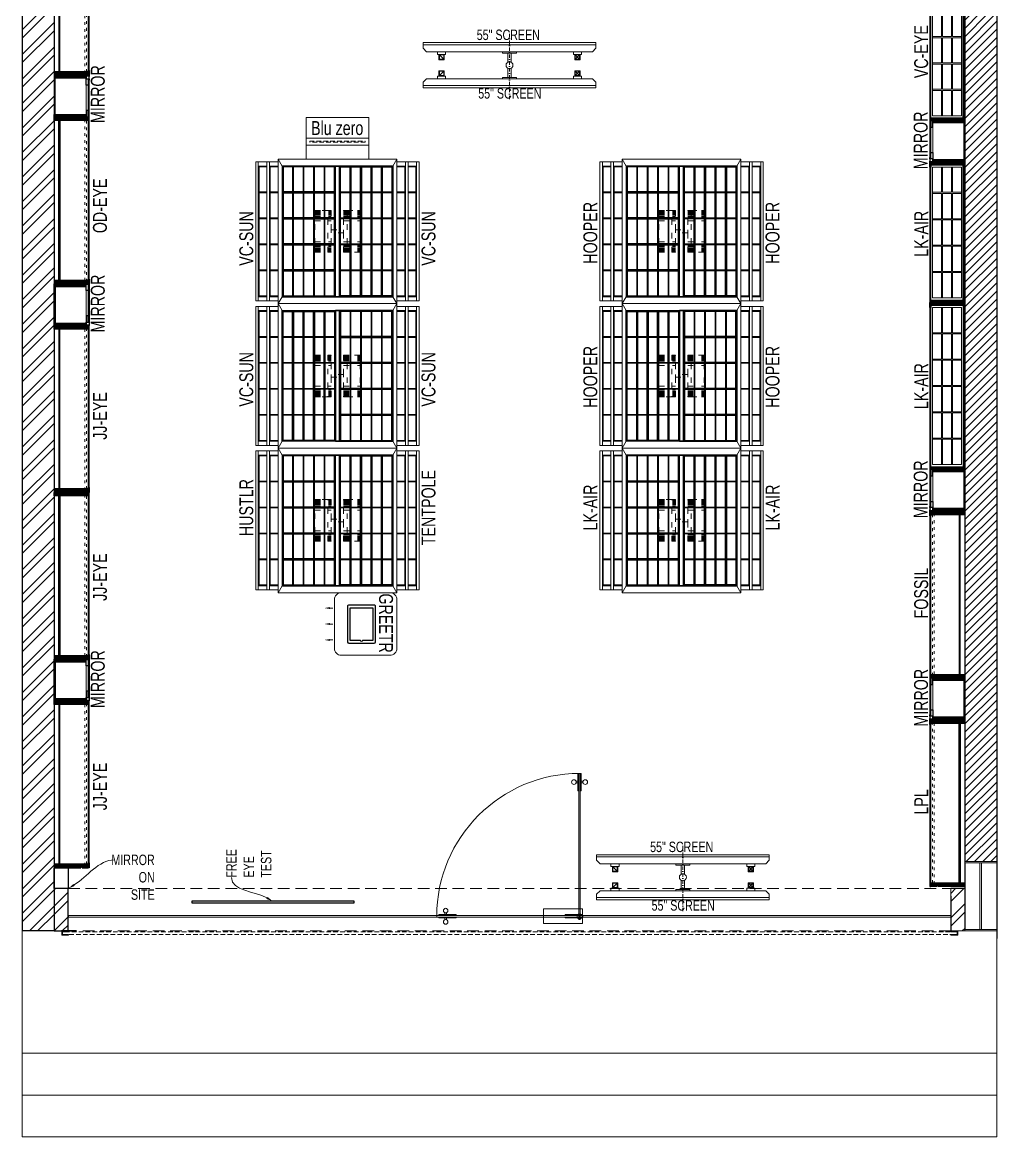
# Model space of a CAD drawing. Header units: feet. Extents: x 6573360 to 6580370, y -5590975 to -5575760.
# Drawn here: x 6573360 to 6580370, y -5590975 to -5582958 of the extents above; entities that cross this region are included whole.
import ezdxf
from ezdxf import colors
from ezdxf.entities.mleader import LeaderData, LeaderLine
from ezdxf.math import Vec2, Vec3

# ---------------------------------------------------------------- set-up
doc = ezdxf.new("R2010")
doc.units = ezdxf.units.FT
doc.header["$LTSCALE"] = 33
doc.header["$MEASUREMENT"] = 0
for name, pattern in [('ACAD_ISO03W100', [30, 12, -18]), ('D10_DASHED', [0.75, 0.5, -0.25]), ('DASHDOT2', [0.5, 0.25, -0.125, 0, -0.125]), ('HIDDEN', [9.525, 6.35, -3.175]), ('HIDDENX2', [0.75, 0.5, -0.25])]:
    doc.linetypes.add(name, pattern=pattern)
for name, color, linetype, lineweight in [('A-COL', 243, 'Continuous', 9), ('A-Glazing', 4, 'Continuous', 20), ('A-shutter', 8, 'Continuous', 18), ('A-STAIR', 6, 'Continuous', 5), ('beam', 90, 'Continuous', 9), ('Glazing', 141, 'Continuous', 15), ('LENS-DIM', 252, 'Continuous', 5), ('LENS-FURNITURE', 13, 'Continuous', 9), ('LENS-PARTITION', 21, 'Continuous', 25), ('LENS-TEXT', 31, 'Continuous', 5), ('LENS_TEXT', 31, 'Continuous', 5), ('LK-EQPMT', 3, 'Continuous', 18), ('LK-FF&E FLOOR', 1, 'Continuous', 9), ('LK-FF&E WALL', 1, 'Continuous', 9), ('LK-IT', 3, 'Continuous', 18), ('LN-ELEVATION-1', 81, 'Continuous', 25), ('LN-ELEVATION-2', 103, 'Continuous', 20), ('LN-ELEVATION-3', 125, 'Continuous', 18), ('LN-ELEVATION-4', 145, 'Continuous', 13), ('LN-ELEVATION-5', 167, 'Continuous', 5), ('LN-HATCH', 251, 'Continuous', 0), ('PLANO-TXT', 252, 'Continuous', 5), ('rolling shutter', 1, 'Continuous', 5), ('WALL', 7, 'Continuous', 30)]:
    doc.layers.add(name, color=color, linetype=linetype, lineweight=lineweight)
doc.layers.add('A-WALL', color=1, linetype='Continuous')
doc.styles.add('LK TXT', font='GILC____.TTF', dxfattribs={"height": 100})
doc.styles.get("Standard").update_dxf_attribs({"font": 'GILC____.TTF'})
pattern_1 = [(225, (-7372859.44, 5277346.84), (88.2999593, -88.2999593), []), (225, (-7372918.31, 5277346.84), (88.2999593, -88.2999593), [])]
pattern_2 = [(45, (7858054.0837, 3504049.203), (-4.4901280605, 4.4901280605), [])]
pattern_3 = [(45, (7858558.917, 3503823.203), (-4.4901280605, 4.4901280605), [])]

# ---------------------------------------------------------------- blocks, each defined once
blk = doc.blocks.new('BLUE ZERO')
at = {"layer": 'LENS-FURNITURE', "ltscale": 0.5}
for points in [[(86206.7, 120883.4), (86206.7, 120433.4), (85906.7, 120433.4), (85906.7, 120883.4)], [(86106.7, 120883.4), (86106.7, 120433.4), (86056.7, 120433.4), (86056.7, 120883.4)]]:
    blk.add_lwpolyline(points, close=True, dxfattribs=at)
at = {"layer": 'LENS-FURNITURE', "linetype": 'D10_DASHED', "ltscale": 2}
blk.add_lwpolyline([(86085.7, 120858.4), (86085.7, 120458.4), (86077.7, 120458.4), (86077.7, 120858.4)], close=True, dxfattribs=at)
blk = doc.blocks.new('*U46')
at = {"layer": 'A-shutter', "color": 5, "ltscale": 10}
for points in [[(41038450.5, -1561539.2), (41038450.5, -1561544.2), (41038405.5, -1561544.2), (41038405.5, -1561564.2), (41038450.5, -1561564.2), (41038450.5, -1561569.2), (41038400.5, -1561569.2), (41038400.5, -1561539.2)], [(41044797.3, -1561539.2), (41044797.3, -1561544.2), (41044842.3, -1561544.2), (41044842.3, -1561564.2), (41044797.3, -1561564.2), (41044797.3, -1561569.2), (41044847.3, -1561569.2), (41044847.3, -1561539.2)]]:
    blk.add_lwpolyline(points, close=True, dxfattribs=at)
at = {"layer": 'A-shutter', "color": 5, "linetype": 'HIDDENX2', "ltscale": 2}
blk.add_lwpolyline([(41038405.5, -1561544.2), (41038405.5, -1561564.2), (41044842.3, -1561564.2), (41044842.3, -1561544.2)], close=True, dxfattribs=at)
blk = doc.blocks.new('A$C37e1902b')
at = {"layer": 'LN-HATCH'}
h = blk.add_hatch(dxfattribs=at)
h.set_pattern_fill('ANSI32', color=256, scale=333, angle=180)
h.set_pattern_definition(pattern_1)
h.paths.add_polyline_path([(-2418, 8412.8), (-2418, -5322.2), (-2188, -5322.2), (-2188, 8182.8), (4362, 8182.8), (4362, 8412.8)])
h = blk.add_hatch(dxfattribs=at)
h.set_pattern_fill('ANSI31', color=256, scale=333, angle=180)
h.set_pattern_definition([(225, (-7372859.443, 5277346.837), (29.43331977, -29.43331977), [])])
h.paths.add_polyline_path([(4592, 7857.8), (4362, 7857.8), (4362, 1777.8), (4592, 1777.8)])
h.paths.add_polyline_path([(4592, 1277.8), (4362, 1277.8), (4362, -4822.2), (4592, -4822.2)])
h = blk.add_hatch(dxfattribs=at)
h.set_pattern_fill('ANSI32', color=256, scale=333, angle=180)
h.set_pattern_definition(pattern_1)
h.paths.add_polyline_path([(-2088, -5017.2), (-2188, -5017.2), (-2188, -5322.2), (-2088, -5322.2)])
h.paths.add_polyline_path([(4362, -5017.2), (4262, -5017.2), (4262, -5322.2), (4342, -5322.2), (4362, -5322.2), (4362, -5312.2)])
at = {"layer": 'A-COL'}
for p, q in [((4471, -4832.2), (4471, -5312.2)), ((4483, -4832.2), (4483, -5312.2)), ((4262, -5322.2), (4362, -5322.2))]:
    blk.add_line(p, q, dxfattribs=at)
for points in [[(4592, -4832.2), (4362, -4832.2), (4362, -4822.2), (4592, -4822.2)], [(4592, -5322.2), (4362, -5322.2), (4362, -5312.2), (4592, -5312.2)]]:
    blk.add_lwpolyline(points, close=True, dxfattribs=at)
at = {"layer": 'A-Glazing'}
blk.add_lwpolyline([(-2084.7, -5210.3), (4262, -5210.3), (4262, -5222.3), (-2084.7, -5222.3)], close=True, dxfattribs=at)
at = {"layer": 'A-STAIR'}
for p, q in [((-2418, -5322.2), (-2418, -6802.2)), ((4592, -5377.2), (4592, -6802.2)), ((4592, -6202.2), (-2418, -6202.2)), ((4592, -6502.2), (-2418, -6502.2)), ((4592, -6802.2), (-2418, -6802.2))]:
    blk.add_line(p, q, dxfattribs=at)
at = {"layer": 'A-WALL'}
for p, q in [((4592, 7877.8), (4592, -5377.2)), ((4362, 1277.8), (4362, -4822.2)), ((4362, -4832.2), (4362, -5312.2)), ((4362, -5017.2), (4262, -5017.2)), ((4262, -5072.2), (4262, -5322.2)), ((-2188, -5322.2), (-2418, -5322.2))]:
    blk.add_line(p, q, dxfattribs=at)
for points in [[(4592, 8412.8), (-2418, 8412.8), (-2418, -5322.2)], [(-2188, 8182.8), (-2188, -5322.2)], [(-2188, -5322.2), (-2088, -5322.2), (-2088, -5017.2), (-2188, -5017.2)]]:
    blk.add_lwpolyline(points, dxfattribs=at)
at = {"layer": 'beam', "linetype": 'HIDDEN', "ltscale": 0.4}
blk.add_lwpolyline([(-2088, -5017.2), (4262, -5017.2), (4262, -5322.2), (-2088, -5322.2)], close=True, dxfattribs=at)
at = {"layer": 'WALL', "ltscale": 100}
blk.add_line((-2032.5, -5322.2), (-2137, -5322.2), dxfattribs=at)
at = {"layer": 'rolling shutter'}
blk.add_blockref('*U46', (-41040535.2, 1556217.1), dxfattribs=at)
blk = doc.blocks.new('VC HD 1200')
at = {"layer": 'LN-HATCH', "ltscale": 0.5}
h = blk.add_hatch(dxfattribs=at)
h.set_pattern_fill('ANSI31', color=256, scale=2)
h.set_pattern_definition([(45, (3760859.753, 1795248.936), (-4.490128061, 4.490128061), [])])
h.paths.add_polyline_path([(-1200, 250), (-1200, 60), (-1194, 60), (-1194, 50), (-1200, 50), (-1200, 6), (-1182, 6), (-1182, 250)])
h = blk.add_hatch(dxfattribs=at)
h.set_pattern_fill('ANSI31', color=256, scale=2)
h.set_pattern_definition(pattern_2)
h.paths.add_polyline_path([(0, 250), (0, 60), (-6, 60), (-6, 50), (0, 50), (0, 6), (-18, 6), (-18, 250)])
h = blk.add_hatch(dxfattribs=at)
h.set_pattern_fill('ANSI31', color=256, scale=2)
h.set_pattern_definition([(45, (7858047.0837, 3504049.203), (-4.4901280605, 4.4901280605), [])])
h.paths.add_polyline_path([(-1165, 6), (-1165, 0), (-1200, 0), (-1200, 6)])
h = blk.add_hatch(dxfattribs=at)
h.set_pattern_fill('ANSI31', color=256, scale=2)
h.set_pattern_definition(pattern_2)
h.paths.add_polyline_path([(-28, 6), (-28, 0), (0, 0), (0, 6)])
at = {"layer": 'LN-ELEVATION-1', "ltscale": 0.5}
for points in [[(-1200, 250), (-1200, 60), (-1194, 60), (-1194, 50), (-1200, 50), (-1200, 6), (-1182, 6), (-1182, 250)], [(-18, 238), (-1182, 238), (-1182, 244), (-18, 244)], [(0, 250), (0, 60), (-6, 60), (-6, 50), (0, 50), (0, 6), (-18, 6), (-18, 250)], [(-1165, 6), (-1165, 0), (-1200, 0), (-1200, 6)], [(-35, 6), (-35, 0), (0, 0), (0, 6)]]:
    blk.add_lwpolyline(points, close=True, dxfattribs=at)
at = {"layer": 'LN-ELEVATION-3', "ltscale": 0.5}
for p, q in [((-1182, 250), (-18, 250)), ((-1165, 6), (-35, 6)), ((-35, 0), (-1165, 0))]:
    blk.add_line(p, q, dxfattribs=at)
for points in [[(-1165, 226), (-35, 226), (-35, 18), (-1165, 18)], [(-1165, 226), (-983.3, 226), (-983.3, 162), (-1165, 162)], [(-975.3, 226), (-793.7, 226), (-793.7, 162), (-975.3, 162)], [(-785.7, 226), (-604, 226), (-604, 162), (-785.7, 162)], [(-596, 226), (-414.3, 226), (-414.3, 162), (-596, 162)], [(-406.3, 226), (-224.7, 226), (-224.7, 162), (-406.3, 162)], [(-216.7, 226), (-35, 226), (-35, 162), (-216.7, 162)], [(-1165, 90), (-983.3, 90), (-983.3, 154), (-1165, 154)], [(-1165, 82), (-983.3, 82), (-983.3, 18), (-1165, 18)], [(-975.3, 154), (-793.7, 154), (-793.7, 90), (-975.3, 90)], [(-975.3, 82), (-793.7, 82), (-793.7, 18), (-975.3, 18)], [(-785.7, 154), (-604, 154), (-604, 90), (-785.7, 90)], [(-785.7, 82), (-604, 82), (-604, 18), (-785.7, 18)], [(-596, 154), (-414.3, 154), (-414.3, 90), (-596, 90)], [(-596, 82), (-414.3, 82), (-414.3, 18), (-596, 18)], [(-406.3, 154), (-224.7, 154), (-224.7, 90), (-406.3, 90)], [(-406.3, 82), (-224.7, 82), (-224.7, 18), (-406.3, 18)], [(-216.7, 154), (-35, 154), (-35, 90), (-216.7, 90)], [(-216.7, 82), (-35, 82), (-35, 18), (-216.7, 18)]]:
    blk.add_lwpolyline(points, close=True, dxfattribs=at)
blk = doc.blocks.new('MIRROR')
at = {"layer": 'LN-HATCH', "ltscale": 0.5}
h = blk.add_hatch(dxfattribs=at)
h.set_pattern_fill('ANSI31', color=256, scale=2)
h.set_pattern_definition([(45, (4060433.7416, 1708720.787), (-4.4901280605, 4.4901280605), [])])
h.paths.add_polyline_path([(212.9, 101.3), (230.9, 101.3), (230.9, -127.7), (212.9, -127.7)])
h.paths.add_polyline_path([(230.9, 95.3), (494.9, 95.3), (494.9, 101.3), (230.9, 101.3)])
h.paths.add_polyline_path([(512.9, 101.3), (494.9, 101.3), (494.9, -127.7), (512.9, -127.7)])
at = {"layer": 'Defpoints'}
blk.add_lwpolyline([(512.9, 101.3), (212.9, 101.3), (212.9, -148.7), (512.9, -148.7)], close=True, dxfattribs=at)
at = {"layer": 'LN-ELEVATION-1'}
for points in [[(212.9, 101.3), (230.9, 101.3), (230.9, -127.7), (212.9, -127.7)], [(230.9, 95.3), (494.9, 95.3), (494.9, 101.3), (230.9, 101.3)], [(512.9, 101.3), (494.9, 101.3), (494.9, -127.7), (512.9, -127.7)], [(259.9, -141.7), (259.9, -127.7), (214.9, -127.7), (214.9, -148.7), (223.9, -148.7), (223.9, -147.2), (216.4, -147.2), (216.4, -141.7)], [(442.9, -141.7), (442.9, -127.7), (487.9, -127.7), (487.9, -148.7), (478.9, -148.7), (478.9, -147.2), (486.4, -147.2), (486.4, -141.7)], [(504.9, -148.7), (504.9, -147.2), (509.4, -147.2), (509.4, -129.2), (487.9, -129.2), (487.9, -127.7), (510.9, -127.7), (510.9, -148.7)]]:
    blk.add_lwpolyline(points, close=True, dxfattribs=at)
at = {"layer": 'LN-ELEVATION-2', "color": 4, "lineweight": 0}
blk.add_lwpolyline([(216.4, -141.7), (486.4, -141.7), (486.4, -147.2), (216.4, -147.2)], close=True, dxfattribs=at)
at = {"layer": 'LN-ELEVATION-2'}
blk.add_lwpolyline([(259.9, -141.7), (442.9, -141.7), (442.9, -127.7), (259.9, -127.7)], close=True, dxfattribs=at)
at = {"layer": 'LN-ELEVATION-4', "ltscale": 0.5}
blk.add_line((478.9, -148.7), (223.9, -148.7), dxfattribs=at)
blk = doc.blocks.new('JJ SH 1200')
at = {"layer": 'LN-HATCH', "ltscale": 0.5}
h = blk.add_hatch(dxfattribs=at)
h.set_pattern_fill('ANSI31', color=256, scale=2)
h.set_pattern_definition([(45, (4097187.331, 1708800.267), (-4.4901280605, 4.4901280605), [])])
h.paths.add_polyline_path([(792.1, 220), (792.1, 30), (786.1, 30), (786.1, 20), (792.1, 20), (792.1, -24), (767.1, -24), (767.1, 220)])
h.paths.add_polyline_path([(-382.9, 180), (767.1, 180), (767.1, 186), (-382.9, 186)])
h.paths.add_polyline_path([(757.1, -24), (757.1, -30), (792.1, -30), (792.1, -24)])
h.paths.add_polyline_path([(-407.9, 220), (-407.9, 30), (-401.9, 30), (-401.9, 20), (-407.9, 20), (-407.9, -24), (-382.9, -24), (-382.9, 220)])
h.paths.add_polyline_path([(-372.9, -24), (-372.9, -30), (-407.9, -30), (-407.9, -24)])
at = {"layer": 'LN-ELEVATION-1', "ltscale": 0.5}
for points in [[(-407.9, 220), (-407.9, 30), (-401.9, 30), (-401.9, 20), (-407.9, 20), (-407.9, -24), (-382.9, -24), (-382.9, 220)], [(-382.9, 180), (767.1, 180), (767.1, 186), (-382.9, 186)], [(792.1, 220), (792.1, 30), (786.1, 30), (786.1, 20), (792.1, 20), (792.1, -24), (767.1, -24), (767.1, 220)], [(-372.9, -24), (-372.9, -30), (-407.9, -30), (-407.9, -24)], [(757.1, -24), (757.1, -30), (792.1, -30), (792.1, -24)]]:
    blk.add_lwpolyline(points, close=True, dxfattribs=at)
at = {"layer": 'LN-ELEVATION-3', "ltscale": 0.5}
for p, q in [((767.1, 220), (-382.9, 220)), ((757.1, -24), (-372.9, -24)), ((-372.9, -30), (757.1, -30))]:
    blk.add_line(p, q, dxfattribs=at)
at = {"layer": 'LN-ELEVATION-4', "linetype": 'ACAD_ISO03W100', "ltscale": 0.05}
blk.add_lwpolyline([(767.1, 0), (-382.9, 0), (-382.9, -12), (767.1, -12)], close=True, dxfattribs=at)
blk = doc.blocks.new('VC HD 1010')
at = {"layer": 'LN-HATCH', "ltscale": 0.5}
h = blk.add_hatch(dxfattribs=at)
h.set_pattern_fill('ANSI31', color=256, scale=2)
h.set_pattern_definition([(45, (3761554.586, 1795022.936), (-4.490128061, 4.490128061), [])])
h.paths.add_polyline_path([(-505.2, 24), (-505.2, -166), (-499.2, -166), (-499.2, -176), (-505.2, -176), (-505.2, -220), (-487.2, -220), (-487.2, 24)])
h = blk.add_hatch(dxfattribs=at)
h.set_pattern_fill('ANSI31', color=256, scale=2)
h.set_pattern_definition(pattern_3)
h.paths.add_polyline_path([(504.8, 24), (504.8, -166), (498.8, -166), (498.8, -176), (504.8, -176), (504.8, -220), (486.8, -220), (486.8, 24)])
h = blk.add_hatch(dxfattribs=at)
h.set_pattern_fill('ANSI31', color=256, scale=2)
h.set_pattern_definition([(45, (7858741.917, 3503823.203), (-4.4901280605, 4.4901280605), [])])
h.paths.add_polyline_path([(-470.2, -220), (-470.2, -226), (-505.2, -226), (-505.2, -220)])
h = blk.add_hatch(dxfattribs=at)
h.set_pattern_fill('ANSI31', color=256, scale=2)
h.set_pattern_definition(pattern_3)
h.paths.add_polyline_path([(476.8, -220), (476.8, -226), (511.8, -226), (511.8, -220)])
at = {"layer": 'LN-ELEVATION-1', "ltscale": 0.5}
for points in [[(-505.2, 24), (-505.2, -166), (-499.2, -166), (-499.2, -176), (-505.2, -176), (-505.2, -220), (-487.2, -220), (-487.2, 24)], [(486.8, 12), (-487.2, 12), (-487.2, 18), (486.8, 18)], [(504.8, 24), (504.8, -166), (498.8, -166), (498.8, -176), (504.8, -176), (504.8, -220), (486.8, -220), (486.8, 24)], [(-470.2, -220), (-470.2, -226), (-505.2, -226), (-505.2, -220)], [(469.8, -220), (469.8, -226), (504.8, -226), (504.8, -220)]]:
    blk.add_lwpolyline(points, close=True, dxfattribs=at)
at = {"layer": 'LN-ELEVATION-2', "ltscale": 0.5}
blk.add_lwpolyline([(470.2, 0), (-470.2, 0), (-470.2, -208), (470.2, -208)], close=True, dxfattribs=at)
at = {"layer": 'LN-ELEVATION-3', "ltscale": 0.5}
for p, q in [((-487.2, 24), (486.8, 24)), ((-470.2, -220), (469.8, -220)), ((469.8, -226), (-470.2, -226))]:
    blk.add_line(p, q, dxfattribs=at)
for points in [[(-470.2, 0), (-288.5, 0), (-288.5, -64), (-470.2, -64)], [(-280.5, 0), (-98.8, 0), (-98.8, -64), (-280.5, -64)], [(-90.8, 0), (90.8, 0), (90.8, -64), (-90.8, -64)], [(98.8, 0), (280.5, 0), (280.5, -64), (98.8, -64)], [(288.5, 0), (470.2, 0), (470.2, -64), (288.5, -64)], [(-470.2, -136), (-288.5, -136), (-288.5, -72), (-470.2, -72)], [(-280.5, -72), (-98.8, -72), (-98.8, -136), (-280.5, -136)], [(-90.8, -72), (90.8, -72), (90.8, -136), (-90.8, -136)], [(98.8, -72), (280.5, -72), (280.5, -136), (98.8, -136)], [(288.5, -72), (470.2, -72), (470.2, -136), (288.5, -136)], [(-470.2, -144), (-288.5, -144), (-288.5, -208), (-470.2, -208)], [(-280.5, -144), (-98.8, -144), (-98.8, -208), (-280.5, -208)], [(-90.8, -144), (90.8, -144), (90.8, -208), (-90.8, -208)], [(98.8, -144), (280.5, -144), (280.5, -208), (98.8, -208)], [(288.5, -144), (470.2, -144), (470.2, -208), (288.5, -208)]]:
    blk.add_lwpolyline(points, close=True, dxfattribs=at)
blk = doc.blocks.new('Entrance Door')
at = {"layer": 'Glazing', "ltscale": 111}
blk.add_hatch(color=256, dxfattribs=at).paths.add_polyline_path([(18, -34.8), (18, -1235), (30, -1235), (30, -34.8)])
at = {"layer": 'Glazing'}
for p, q in [((30, -54.2), (18, -66.2)), ((1117.8, -31.3), (1117.8, -54.3)), ((1117.8, -89.2), (1117.8, -66.3)), ((1132.8, -31.3), (1132.8, -54.3)), ((1132.8, -89.2), (1132.8, -66.3))]:
    blk.add_line(p, q, dxfattribs=at)
at = {"layer": 'Glazing', "ltscale": 44}
for p, q in [((-4.9, -1156.3), (18, -1156.3)), ((-4.9, -1171.3), (18, -1171.3)), ((52.9, -1156.3), (30, -1156.3)), ((52.9, -1171.3), (30, -1171.3))]:
    blk.add_line(p, q, dxfattribs=at)
at = {"layer": 'Glazing'}
for points in [[(320, -120.5), (0, -120.5), (0, 0), (320, 0)], [(0, -54.2), (142.5, -54.2), (142.5, -46.8), (0, -46.8)], [(0, -66.2), (142.5, -66.2), (142.5, -73.7), (0, -73.7)], [(1180.8, -54.3), (1038.3, -54.3), (1038.3, -46.8), (1180.8, -46.8)], [(1180.8, -66.3), (1038.3, -66.3), (1038.3, -73.8), (1180.8, -73.8)]]:
    blk.add_lwpolyline(points, close=True, dxfattribs=at)
at = {"layer": 'Glazing', "ltscale": 222}
blk.add_lwpolyline([(-1.5, -66.2), (1198.8, -66.2), (1198.8, -54.2), (-1.5, -54.2)], close=True, dxfattribs=at)
at = {"layer": 'Glazing', "ltscale": 111}
blk.add_lwpolyline([(18, -34.8), (18, -1235), (30, -1235), (30, -34.8)], close=True, dxfattribs=at)
at = {"layer": 'Glazing', "ltscale": 44}
for points in [[(18, -1092.5), (18, -1235), (10.5, -1235), (10.5, -1092.5)], [(30, -1092.5), (30, -1235), (37.5, -1235), (37.5, -1092.5)]]:
    blk.add_lwpolyline(points, close=True, dxfattribs=at)
at = {"layer": 'Glazing'}
for centre, radius in [((1125.3, -13.9), 19), ((24, -58.7), 19.8), ((1125.3, -106.6), 19)]:
    blk.add_circle(centre, radius, dxfattribs=at)
at = {"layer": 'Glazing', "ltscale": 44}
for centre in [(-22.4, -1163.8), (70.4, -1163.8)]:
    blk.add_circle(centre, 19, dxfattribs=at)
at = {"layer": 'Glazing', "ltscale": 222}
blk.add_arc((24, -60.2), 1174.8, 270, 359.99955, dxfattribs=at)
blk = doc.blocks.new('ffgd')
at = {"layer": 'LN-ELEVATION-4', "linetype": 'ACAD_ISO03W100', "ltscale": 0.1}
blk.add_lwpolyline([(0, 47.3), (0, -41.5), (-20, -41.5), (-20, 47.3)], close=True, dxfattribs=at)
at = {"layer": 'LN-ELEVATION-5', "linetype": 'ACAD_ISO03W100', "ltscale": 0.1}
for p, q in [((-159.9, 165.7), (-159.9, 47.3)), ((-159.7, 165.7), (-159.7, 47.3)), ((-159.4, 165.7), (-159.4, 47.3)), ((-159, 165.7), (-159, 47.3)), ((-158.5, 165.7), (-158.5, 47.3)), ((-157.9, 165.7), (-157.9, 47.3)), ((-157.1, 165.7), (-157.1, 47.3)), ((-156.1, 165.7), (-156.1, 47.3)), ((-154.1, 165.7), (-154.1, 47.3)), ((-151.1, 165.7), (-151.1, 47.3)), ((-146.1, 165.7), (-146.1, 47.3)), ((-141.1, 165.7), (-141.1, 47.3)), ((-135.1, 165.7), (-135.1, 47.3)), ((-128.1, 165.7), (-128.1, 47.3)), ((-120.1, 165.7), (-120.1, 47.3)), ((-111.1, 165.7), (-111.1, 47.3)), ((-102.1, 165.7), (-102.1, 47.3)), ((-85, 165.7), (-85, 47.3)), ((65, 165.7), (65, 47.3)), ((82.1, 165.7), (82.1, 47.3)), ((91.1, 165.7), (91.1, 47.3)), ((100.1, 165.7), (100.1, 47.3)), ((108.1, 165.7), (108.1, 47.3)), ((115.1, 165.7), (115.1, 47.3)), ((121.1, 165.7), (121.1, 47.3)), ((126.1, 165.7), (126.1, 47.3)), ((131.1, 165.7), (131.1, 47.3)), ((134.1, 165.7), (134.1, 47.3)), ((136.1, 165.7), (136.1, 47.3)), ((137.1, 165.7), (137.1, 47.3)), ((137.9, 165.7), (137.9, 47.3)), ((138.5, 165.7), (138.5, 47.3)), ((139, 165.7), (139, 47.3)), ((139.4, 165.7), (139.4, 47.3)), ((139.7, 165.7), (139.7, 47.3)), ((139.9, 165.7), (139.9, 47.3)), ((-159.9, -41.5), (-159.9, -159.9)), ((-159.7, -41.5), (-159.7, -159.9)), ((-159.4, -41.5), (-159.4, -159.9)), ((-159, -41.5), (-159, -159.9)), ((-158.5, -41.5), (-158.5, -159.9)), ((-157.9, -41.5), (-157.9, -159.9)), ((-157.1, -41.5), (-157.1, -159.9)), ((-156.1, -41.5), (-156.1, -159.9)), ((-154.1, -41.5), (-154.1, -159.9)), ((-151.1, -41.5), (-151.1, -159.9)), ((-146.1, -41.5), (-146.1, -159.9)), ((-141.1, -41.5), (-141.1, -159.9)), ((-135.1, -41.5), (-135.1, -159.9)), ((-128.1, -41.5), (-128.1, -159.9)), ((-120.1, -41.5), (-120.1, -159.9)), ((-111.1, -41.5), (-111.1, -159.9)), ((-102.1, -41.5), (-102.1, -159.9)), ((-85, -41.5), (-85, -159.9)), ((65, -41.5), (65, -159.9)), ((82.1, -41.5), (82.1, -159.9)), ((91.1, -41.5), (91.1, -159.9)), ((100.1, -41.5), (100.1, -159.9)), ((108.1, -41.5), (108.1, -159.9)), ((115.1, -41.5), (115.1, -159.9)), ((121.1, -41.5), (121.1, -159.9)), ((126.1, -41.5), (126.1, -159.9)), ((131.1, -41.5), (131.1, -159.9)), ((134.1, -41.5), (134.1, -159.9)), ((136.1, -41.5), (136.1, -159.9)), ((137.1, -41.5), (137.1, -159.9)), ((137.9, -41.5), (137.9, -159.9)), ((138.5, -41.5), (138.5, -159.9)), ((139, -41.5), (139, -159.9)), ((139.4, -41.5), (139.4, -159.9)), ((139.7, -41.5), (139.7, -159.9)), ((139.9, -41.5), (139.9, -159.9))]:
    blk.add_line(p, q, dxfattribs=at)
for points in [[(140, 73), (140, 165.7), (-160, 165.7), (-160, 73)], [(140, -67.1), (140, -159.9), (-160, -159.9), (-160, -67.1)]]:
    blk.add_lwpolyline(points, dxfattribs=at)
for points in [[(140, 73), (140, 47.3), (-160, 47.3), (-160, 73)], [(140, -41.5), (140, -67.1), (-160, -67.1), (-160, -41.5)]]:
    blk.add_lwpolyline(points, close=True, dxfattribs=at)
blk = doc.blocks.new('EURO 1040 x 1175')
at = {"layer": 'LN-ELEVATION-1'}
for points in [[(-470, -327.4), (470, -327.4), (470, 467.6), (-470, 467.6)], [(-470, 85.1), (470, 85.1), (470, 467.6), (-470, 467.6)], [(-283.2, 85.1), (-277.2, 85.1), (-277.2, 467.6), (-283.2, 467.6)], [(-96.4, 85.1), (-90.4, 85.1), (-90.4, 467.6), (-96.4, 467.6)], [(90.4, 85.1), (96.4, 85.1), (96.4, 467.6), (90.4, 467.6)], [(277.2, 85.1), (283.2, 85.1), (283.2, 467.6), (277.2, 467.6)], [(-470, 386.6), (-283.2, 386.6), (-283.2, 392.6), (-470, 392.6)], [(-277.2, 386.6), (-96.4, 386.6), (-96.4, 392.6), (-277.2, 392.6)], [(-90.4, 386.6), (90.4, 386.6), (90.4, 392.6), (-90.4, 392.6)], [(96.4, 386.6), (277.2, 386.6), (277.2, 392.6), (96.4, 392.6)], [(283.2, 386.6), (470, 386.6), (470, 392.6), (283.2, 392.6)], [(-470, 311.2), (-283.2, 311.2), (-283.2, 317.2), (-470, 317.2)], [(-470, 235.8), (-283.2, 235.8), (-283.2, 241.8), (-470, 241.8)], [(-277.2, 311.2), (-96.4, 311.2), (-96.4, 317.2), (-277.2, 317.2)], [(-277.2, 235.8), (-96.4, 235.8), (-96.4, 241.8), (-277.2, 241.8)], [(-90.4, 311.2), (90.4, 311.2), (90.4, 317.2), (-90.4, 317.2)], [(-90.4, 235.8), (90.4, 235.8), (90.4, 241.8), (-90.4, 241.8)], [(96.4, 311.2), (277.2, 311.2), (277.2, 317.2), (96.4, 317.2)], [(96.4, 235.8), (277.2, 235.8), (277.2, 241.8), (96.4, 241.8)], [(283.2, 311.2), (470, 311.2), (470, 317.2), (283.2, 317.2)], [(283.2, 235.8), (470, 235.8), (470, 241.8), (283.2, 241.8)], [(-470, 160.4), (-283.2, 160.4), (-283.2, 166.4), (-470, 166.4)], [(-277.2, 160.4), (-96.4, 160.4), (-96.4, 166.4), (-277.2, 166.4)], [(-90.4, 160.4), (90.4, 160.4), (90.4, 166.4), (-90.4, 166.4)], [(96.4, 160.4), (277.2, 160.4), (277.2, 166.4), (96.4, 166.4)], [(283.2, 160.4), (470, 160.4), (470, 166.4), (283.2, 166.4)], [(-470, 85.1), (470, 85.1), (470, 55.1), (-470, 55.1)], [(-470, 55.1), (470, 55.1), (470, -327.4), (-470, -327.4)], [(-283.2, 55.1), (-277.2, 55.1), (-277.2, -327.4), (-283.2, -327.4)], [(-96.4, 55.1), (-90.4, 55.1), (-90.4, -327.4), (-96.4, -327.4)], [(90.4, 55.1), (96.4, 55.1), (96.4, -327.4), (90.4, -327.4)], [(277.2, 55.1), (283.2, 55.1), (283.2, -327.4), (277.2, -327.4)], [(-470, -20.3), (-283.2, -20.3), (-283.2, -26.3), (-470, -26.3)], [(-277.2, -20.3), (-96.4, -20.3), (-96.4, -26.3), (-277.2, -26.3)], [(-90.4, -20.3), (90.4, -20.3), (90.4, -26.3), (-90.4, -26.3)], [(96.4, -20.3), (277.2, -20.3), (277.2, -26.3), (96.4, -26.3)], [(283.2, -20.3), (470, -20.3), (470, -26.3), (283.2, -26.3)], [(-470, -95.7), (-283.2, -95.7), (-283.2, -101.7), (-470, -101.7)], [(-277.2, -95.7), (-96.4, -95.7), (-96.4, -101.7), (-277.2, -101.7)], [(-90.4, -95.7), (90.4, -95.7), (90.4, -101.7), (-90.4, -101.7)], [(96.4, -95.7), (277.2, -95.7), (277.2, -101.7), (96.4, -101.7)], [(283.2, -95.7), (470, -95.7), (470, -101.7), (283.2, -101.7)], [(-470, -171.1), (-283.2, -171.1), (-283.2, -177.1), (-470, -177.1)], [(-277.2, -171.1), (-96.4, -171.1), (-96.4, -177.1), (-277.2, -177.1)], [(-90.4, -171.1), (90.4, -171.1), (90.4, -177.1), (-90.4, -177.1)], [(96.4, -171.1), (277.2, -171.1), (277.2, -177.1), (96.4, -177.1)], [(283.2, -171.1), (470, -171.1), (470, -177.1), (283.2, -177.1)], [(-470, -246.4), (-283.2, -246.4), (-283.2, -252.4), (-470, -252.4)], [(-277.2, -246.4), (-96.4, -246.4), (-96.4, -252.4), (-277.2, -252.4)], [(-90.4, -246.4), (90.4, -246.4), (90.4, -252.4), (-90.4, -252.4)], [(96.4, -246.4), (277.2, -246.4), (277.2, -252.4), (96.4, -252.4)], [(283.2, -246.4), (470, -246.4), (470, -252.4), (283.2, -252.4)]]:
    blk.add_lwpolyline(points, close=True, dxfattribs=at)
for points in [[(-283.2, 461.6), (-464, 461.6), (-464, 317.2)], [(-96.4, 461.6), (-277.2, 461.6)], [(90.4, 461.6), (-90.4, 461.6)], [(277.2, 461.6), (96.4, 461.6)], [(464, 317.2), (464, 461.6), (283.2, 461.6)], [(-464, 311.2), (-464, 241.8)], [(464, 241.8), (464, 311.2)], [(-464, 235.8), (-464, 166.4)], [(-464, 160.4), (-464, 91.1), (-283.2, 91.1)], [(283.2, 91.1), (464, 91.1), (464, 160.4)], [(464, 166.4), (464, 235.8)], [(-277.2, 91.1), (-96.4, 91.1)], [(-90.4, 91.1), (90.4, 91.1)], [(96.4, 91.1), (277.2, 91.1)], [(-464, -20.3), (-464, 49.1), (-283.2, 49.1)], [(-277.2, 49.1), (-96.4, 49.1)], [(-90.4, 49.1), (90.4, 49.1)], [(96.4, 49.1), (277.2, 49.1)], [(283.2, 49.1), (464, 49.1), (464, -20.3)], [(-464, -95.7), (-464, -26.3)], [(464, -26.3), (464, -95.7)], [(-464, -171.1), (-464, -101.7)], [(464, -101.7), (464, -171.1)], [(-283.2, -321.4), (-464, -321.4), (-464, -177.1)], [(464, -177.1), (464, -321.4), (283.2, -321.4)], [(-96.4, -321.4), (-277.2, -321.4)], [(90.4, -321.4), (-90.4, -321.4)], [(277.2, -321.4), (96.4, -321.4)]]:
    blk.add_lwpolyline(points, dxfattribs=at)
at = {"layer": 'LN-ELEVATION-2'}
blk.add_lwpolyline([(-520, -357.4), (520, -357.4), (520, 497.6), (-520, 497.6)], close=True, dxfattribs=at)
for points in [[(-470, 467.6), (-520, 497.6)], [(470, 467.6), (520, 497.6)], [(-470, -327.4), (-520, -357.4)], [(470, -327.4), (520, -357.4)]]:
    blk.add_lwpolyline(points, dxfattribs=at)
at = {"layer": 'LN-ELEVATION-3'}
for points in [[(-500, 559.6), (500, 559.6), (500, 577.6), (-500, 577.6)], [(-500, 497.6), (-470, 497.6), (-470, 559.6), (-500, 559.6)], [(470, 497.6), (500, 497.6), (500, 559.6), (470, 559.6)], [(-500, -357.4), (-470, -357.4), (-470, -419.4), (-500, -419.4)], [(470, -357.4), (500, -357.4), (500, -419.4), (470, -419.4)], [(-500, -419.4), (500, -419.4), (500, -437.4), (-500, -437.4)]]:
    blk.add_lwpolyline(points, close=True, dxfattribs=at)
at = {"layer": 'LN-ELEVATION-4'}
for points in [[(-500, 639.6), (500, 639.6), (500, 657.6), (-500, 657.6)], [(-500, 577.6), (-470, 577.6), (-470, 639.6), (-500, 639.6)], [(470, 577.6), (500, 577.6), (500, 639.6), (470, 639.6)], [(-470, 497.6), (-464, 497.6), (-464, 559.6), (-470, 559.6)], [(-464, 553.6), (-283.2, 553.6), (-283.2, 559.6), (-464, 559.6)], [(-283.2, 497.6), (-277.2, 497.6), (-277.2, 559.6), (-283.2, 559.6)], [(-277.2, 553.6), (-96.4, 553.6), (-96.4, 559.6), (-277.2, 559.6)], [(-96.4, 497.6), (-90.4, 497.6), (-90.4, 559.6), (-96.4, 559.6)], [(-90.4, 553.6), (90.4, 553.6), (90.4, 559.6), (-90.4, 559.6)], [(90.4, 497.6), (96.4, 497.6), (96.4, 559.6), (90.4, 559.6)], [(96.4, 553.6), (277.2, 553.6), (277.2, 559.6), (96.4, 559.6)], [(277.2, 497.6), (283.2, 497.6), (283.2, 559.6), (277.2, 559.6)], [(283.2, 553.6), (464, 553.6), (464, 559.6), (283.2, 559.6)], [(464, 497.6), (470, 497.6), (470, 559.6), (464, 559.6)], [(-470, -357.4), (-464, -357.4), (-464, -419.4), (-470, -419.4)], [(-283.2, -357.4), (-277.2, -357.4), (-277.2, -419.4), (-283.2, -419.4)], [(-96.4, -357.4), (-90.4, -357.4), (-90.4, -419.4), (-96.4, -419.4)], [(90.4, -357.4), (96.4, -357.4), (96.4, -419.4), (90.4, -419.4)], [(277.2, -357.4), (283.2, -357.4), (283.2, -419.4), (277.2, -419.4)], [(464, -357.4), (470, -357.4), (470, -419.4), (464, -419.4)], [(-500, -437.4), (-470, -437.4), (-470, -499.4), (-500, -499.4)], [(-464, -413.4), (-283.2, -413.4), (-283.2, -419.4), (-464, -419.4)], [(-277.2, -413.4), (-96.4, -413.4), (-96.4, -419.4), (-277.2, -419.4)], [(-90.4, -413.4), (90.4, -413.4), (90.4, -419.4), (-90.4, -419.4)], [(96.4, -413.4), (277.2, -413.4), (277.2, -419.4), (96.4, -419.4)], [(283.2, -413.4), (464, -413.4), (464, -419.4), (283.2, -419.4)], [(470, -437.4), (500, -437.4), (500, -499.4), (470, -499.4)], [(-500, -499.4), (500, -499.4), (500, -517.4), (-500, -517.4)]]:
    blk.add_lwpolyline(points, close=True, dxfattribs=at)
at = {"layer": 'LN-ELEVATION-5'}
for points in [[(-470, 577.6), (-464, 577.6), (-464, 639.6), (-470, 639.6)], [(-464, 633.6), (-283.2, 633.6), (-283.2, 639.6), (-464, 639.6)], [(-283.2, 577.6), (-277.2, 577.6), (-277.2, 639.6), (-283.2, 639.6)], [(-277.2, 633.6), (-96.4, 633.6), (-96.4, 639.6), (-277.2, 639.6)], [(-96.4, 577.6), (-90.4, 577.6), (-90.4, 639.6), (-96.4, 639.6)], [(-90.4, 633.6), (90.4, 633.6), (90.4, 639.6), (-90.4, 639.6)], [(90.4, 577.6), (96.4, 577.6), (96.4, 639.6), (90.4, 639.6)], [(96.4, 633.6), (277.2, 633.6), (277.2, 639.6), (96.4, 639.6)], [(277.2, 577.6), (283.2, 577.6), (283.2, 639.6), (277.2, 639.6)], [(283.2, 633.6), (464, 633.6), (464, 639.6), (283.2, 639.6)], [(464, 577.6), (470, 577.6), (470, 639.6), (464, 639.6)], [(-470, -437.4), (-464, -437.4), (-464, -499.4), (-470, -499.4)], [(-283.2, -437.4), (-277.2, -437.4), (-277.2, -499.4), (-283.2, -499.4)], [(-96.4, -437.4), (-90.4, -437.4), (-90.4, -499.4), (-96.4, -499.4)], [(90.4, -437.4), (96.4, -437.4), (96.4, -499.4), (90.4, -499.4)], [(277.2, -437.4), (283.2, -437.4), (283.2, -499.4), (277.2, -499.4)], [(464, -437.4), (470, -437.4), (470, -499.4), (464, -499.4)], [(-464, -493.4), (-283.2, -493.4), (-283.2, -499.4), (-464, -499.4)], [(-277.2, -493.4), (-96.4, -493.4), (-96.4, -499.4), (-277.2, -499.4)], [(-90.4, -493.4), (90.4, -493.4), (90.4, -499.4), (-90.4, -499.4)], [(96.4, -493.4), (277.2, -493.4), (277.2, -499.4), (96.4, -499.4)], [(283.2, -493.4), (464, -493.4), (464, -499.4), (283.2, -499.4)]]:
    blk.add_lwpolyline(points, close=True, dxfattribs=at)
at = {"layer": 'LENS-DIM'}
blk.add_blockref('ffgd', (10, 67.1), dxfattribs=at)
blk = doc.blocks.new('GREETR 450x450')
at = {"layer": 'LN-ELEVATION-1', "linetype": 'ByBlock', "lineweight": -2}
for p, q in [((481.3, 339.7), (461, 339.7)), ((481.3, 225), (461, 225)), ((481.3, 110.3), (461, 110.3))]:
    blk.add_line(p, q, dxfattribs=at)
at = {"layer": 'LN-ELEVATION-1'}
for points in [[(355.5, 98.3), (355.5, 352.3, 0.414214), (345.5, 362.3), (163.5, 362.3, 0.414214), (153.5, 352.3), (153.5, 98.3, 0.414214), (163.5, 88.3), (345.5, 88.3, 0.414214)], [(264, 342.8), (336.5, 342.8), (336.5, 107.8), (172.5, 107.8), (172.5, 342.8), (245, 342.8, 0.327538), (246.9, 344.2, -0.733799), (262.1, 344.2, 0.327538)]]:
    blk.add_lwpolyline(points, format="xyb", close=True, dxfattribs=at)
at = {"layer": 'LN-ELEVATION-1', "linetype": 'ByBlock', "lineweight": -2}
for points in [[(481.3, 346.4), (481.3, 333.1), (521.3, 339.7)], [(481.3, 231.7), (481.3, 218.3), (521.3, 225)], [(481.3, 116.9), (481.3, 103.6), (521.3, 110.3)]]:
    blk.add_solid(points, dxfattribs=at)
at = {"layer": 'LN-ELEVATION-2'}
blk.add_lwpolyline([(50, 0), (400, 0, 0.414214), (450, 50), (450, 400, 0.414214), (400, 450), (50, 450, 0.414214), (0, 400), (0, 50, 0.414214)], format="xyb", close=True, dxfattribs=at)
at = {"layer": 'LENS-TEXT', "color": 0, "linetype": 'Continuous', "ltscale": 3, "insert": (78.9, 218.7), "char_height": 100, "attachment_point": 5, "rotation": 90, "style": 'LK TXT'}
blk.add_mtext_dynamic_manual_height_columns('GREETR', width=353.056, gutter_width=0.5, heights=[0], dxfattribs=at)
blk = doc.blocks.new('55INCH')
at = {"layer": 'LK-EQPMT', "ltscale": 12}
for p, q in [((2111558.8, 1135690.5), (2111583.2, 1135690.5)), ((2111583.2, 1135690.5), (2111607.7, 1135666)), ((2111607.7, 1134473.9), (2111607.7, 1135666)), ((2111607.7, 1135587.9), (2111627.2, 1135587.9)), ((2111627.2, 1135529.3), (2111607.7, 1135529.3)), ((2111627.2, 1135587.9), (2111627.2, 1135529.3)), ((2111627.2, 1134610.6), (2111607.7, 1134610.6)), ((2111627.2, 1134610.6), (2111627.2, 1134552)), ((2111607.7, 1134552), (2111627.2, 1134552)), ((2111558.8, 1134449.5), (2111583.2, 1134449.5)), ((2111583.2, 1134449.5), (2111607.7, 1134473.9))]:
    blk.add_line(p, q, dxfattribs=at)
at = {"layer": 'LK-EQPMT'}
for p, q in [((2111661.6, 1135543.3), (2111631, 1135573.9)), ((2111661.6, 1135573.9), (2111631, 1135543.3)), ((2111661.6, 1134597.1), (2111631, 1134566.5))]:
    blk.add_line(p, q, dxfattribs=at)
at = {"layer": 'LK-EQPMT', "ltscale": 12}
blk.add_lwpolyline([(2111542.6, 1135690.5), (2111558.8, 1135690.5), (2111558.8, 1134449.5), (2111542.6, 1134449.5)], close=True, dxfattribs=at)
at = {"layer": 'LK-EQPMT'}
for points in [[(2111627.2, 1135577.7), (2111627.2, 1135539.5), (2111665.4, 1135539.5), (2111665.4, 1135577.7)], [(2111631, 1135573.9), (2111631, 1135543.3), (2111661.6, 1135543.3), (2111661.6, 1135573.9)], [(2111627.2, 1134562.7), (2111627.2, 1134600.9), (2111665.4, 1134600.9), (2111665.4, 1134562.7)], [(2111631, 1134566.5), (2111631, 1134597.1), (2111661.6, 1134597.1), (2111661.6, 1134566.5)]]:
    blk.add_lwpolyline(points, close=True, dxfattribs=at)

msp = doc.modelspace()

# ---------------------------------------------------------------- linework, layer by layer
msp.add_lwpolyline([(6575746.5, -5589281.4), (6574578.5, -5589281.4), (6574578.5, -5589293.4), (6575746.5, -5589293.4)], close=True)
at = {"layer": 'LENS-PARTITION'}
msp.add_lwpolyline([(6573689.8, -5589190.1), (6573589.8, -5589190.1), (6573589.8, -5589040.1), (6573689.8, -5589040.1)], close=True, dxfattribs=at)
at = {"layer": 'LK-IT', "color": 1, "linetype": 'DASHDOT2', "ltscale": 3}
for p, q in [((6576864.8, -5583511), (6576864.8, -5583022)), ((6578112, -5589353), (6578112, -5588864))]:
    msp.add_line(p, q, dxfattribs=at)
at = {"layer": 'LK-IT'}
for points in [[(6576914.8, -5583169), (6576814.8, -5583169), (6576814.8, -5583179), (6576914.8, -5583179)], [(6576914.8, -5583363.9), (6576814.8, -5583363.9), (6576814.8, -5583353.9), (6576914.8, -5583353.9)], [(6578162, -5589011.1), (6578062, -5589011.1), (6578062, -5589021.1), (6578162, -5589021.1)], [(6578162, -5589205.9), (6578062, -5589205.9), (6578062, -5589195.9), (6578162, -5589195.9)]]:
    msp.add_lwpolyline(points, close=True, dxfattribs=at)
for points in [[(6576877.3, -5583244.8), (6576877.3, -5583179), (6576852.3, -5583179), (6576852.3, -5583244.8, -0.267949), (6576877.3, -5583244.8, 1)], [(6576877.3, -5583288.1), (6576877.3, -5583353.9), (6576852.3, -5583353.9), (6576852.3, -5583288.1, 0.267949), (6576877.3, -5583288.1, -1)], [(6578124.5, -5589086.9), (6578124.5, -5589021.1), (6578099.5, -5589021.1), (6578099.5, -5589086.9, -0.267949), (6578124.5, -5589086.9, 1)], [(6578124.5, -5589130.2), (6578124.5, -5589195.9), (6578099.5, -5589195.9), (6578099.5, -5589130.2, 0.267949), (6578124.5, -5589130.2, -1)]]:
    msp.add_lwpolyline(points, format="xyb", dxfattribs=at)
at = {"layer": 'LK-IT', "color": 1}
for centre in [(6576864.8, -5583266.5), (6578112, -5589108.5)]:
    msp.add_circle(centre, 25, dxfattribs=at)

# ---------------------------------------------------------------- block references
at = {"layer": 'A-Glazing', "xscale": 0.8748404702499005, "yscale": 0.8748404702499005, "zscale": 0.8748404702499005, "rotation": 180.0000110906808}
msp.add_blockref('Entrance Door', (6577390.1, -5589441.9), dxfattribs=at)
at = {"layer": 'LENS-DIM', "color": 2}
msp.add_blockref('A$C37e1902b', (6575777.8, -5584172.9), dxfattribs=at)
at = {"layer": 'LK-FF&E FLOOR'}
for name, p, rotation in [('BLUE ZERO', (6454968.9, -5497734.8), 270), ('EURO 1040 x 1175', (6575697.4, -5584461.5), 90), ('EURO 1040 x 1175', (6578172.4, -5584461.5), 90), ('EURO 1040 x 1175', (6575697.4, -5586541.5), 90), ('EURO 1040 x 1175', (6578172.4, -5586541.5), 90), ('GREETR 450x450', (6576054.8, -5587061.5), 180)]:
    msp.add_blockref(name, p, dxfattribs=dict(at, rotation=rotation))
at = {"layer": 'LK-FF&E FLOOR', "xscale": -1, "rotation": 90}
for p in [(6575697.4, -5585501.5), (6578172.4, -5585501.5)]:
    msp.add_blockref('EURO 1040 x 1175', p, dxfattribs=at)
at = {"layer": 'LK-FF&E WALL'}
for name, p, rotation in [('JJ SH 1200', (6573809.8, -5582932.1), 90.00000000000003), ('VC HD 1010', (6580115.8, -5583159.2), 270), ('MIRROR', (6573691.2, -5583853), 90.00000000000003), ('MIRROR', (6580038.5, -5583451.1), 270), ('VC HD 1010', (6580115.8, -5584469.2), 270), ('JJ SH 1200', (6573809.8, -5585932.1), 90.00000000000003), ('MIRROR', (6580038.5, -5585961.1), 270), ('JJ SH 1200', (6579919.8, -5586882), 270), ('MIRROR', (6580038.5, -5587461.1), 270), ('JJ SH 1200', (6573809.8, -5588632.1), 90.00000000000003)]:
    msp.add_blockref(name, p, dxfattribs=dict(at, rotation=rotation))
at = {"layer": 'LK-FF&E WALL', "xscale": -1}
for name, p, rotation in [('JJ SH 1200', (6573809.8, -5584048), 90), ('MIRROR', (6573691.2, -5584627.1), 90), ('VC HD 1200', (6579889.8, -5584974.1), 270), ('JJ SH 1200', (6573809.8, -5586748), 90), ('MIRROR', (6573691.2, -5587327.1), 90), ('JJ SH 1200', (6579919.8, -5588766.1), 270)]:
    msp.add_blockref(name, p, dxfattribs=dict(at, rotation=rotation))
at = {"layer": 'LK-IT', "rotation": 270}
for p in [(5441794.9, -3471561.4), (5443042.1, -3477403.4)]:
    msp.add_blockref('55INCH', p, dxfattribs=at)
at = {"layer": 'LK-IT', "xscale": -1, "rotation": 270}
for p in [(5441794.9, -7694971.6), (5443042.1, -7700813.6)]:
    msp.add_blockref('55INCH', p, dxfattribs=at)

# ---------------------------------------------------------------- texts
at = {"layer": 'LENS-TEXT', "color": 0, "linetype": 'Continuous', "ltscale": 3, "char_height": 75, "width": 783.964, "attachment_point": 5, "style": 'LK TXT'}
for insert in [(6576856.4, -5583048.2), (6576867, -5583469.4), (6578103.6, -5588890.3), (6578114.2, -5589311.5)]:
    msp.add_mtext('\\pt225;55" SCREEN', dxfattribs=dict(at, insert=insert))
at = {"layer": 'LENS_TEXT', "linetype": 'Continuous', "ltscale": 3, "char_height": 100, "width": 324.474, "attachment_point": 5, "rotation": 90, "style": 'LK TXT'}
for insert in [(6573903.5, -5583474.4, -23744), (6579823.4, -5583807.4, -23744), (6573903.5, -5584981.1, -23744), (6579823.4, -5586317.4, -23744), (6573903.5, -5587683.1, -23744), (6579826.1, -5587817.1, -23744)]:
    msp.add_mtext('{\\C7;MIRROR}', dxfattribs=dict(at, insert=insert))
at = {"layer": 'PLANO-TXT', "linetype": 'Continuous', "ltscale": 3, "char_height": 100, "width": 149.547, "attachment_point": 5, "rotation": 90, "style": 'LK TXT'}
for s, insert in [('VC-EYE', (6579827, -5583169, -23744)), ('OD-EYE', (6573919, -5584278.2, -23744)), ('HOOPER', (6577447, -5584472.2, -23744)), ('HOOPER', (6578757.6, -5584472.2, -23744)), ('VC-SUN', (6574972, -5584512.8, -23744)), ('VC-SUN', (6576282.6, -5584512.8, -23744)), ('LK-AIR', (6579827, -5584479, -23744)), ('VC-SUN', (6574972, -5585526.5, -23744)), ('VC-SUN', (6576282.6, -5585526.5, -23744)), ('HOOPER', (6577447, -5585508.5, -23744)), ('HOOPER', (6578757.6, -5585508.5, -23744)), ('LK-AIR', (6579827, -5585575, -23744)), ('JJ-EYE', (6573919, -5585789.7, -23744)), ('TENTPOLE', (6576282.6, -5586448.8, -23744)), ('HUSTLR', (6574972, -5586448.8, -23744)), ('LK-AIR', (6577447, -5586448.8, -23744)), ('LK-AIR', (6578757.6, -5586448.8, -23744)), ('JJ-EYE', (6573919, -5586949.2, -23744)), ('FOSSIL', (6579827.1, -5587063.7, -23744)), ('JJ-EYE', (6573919, -5588455.8, -23744)), ('LPL', (6579827.1, -5588566.7, -23744))]:
    msp.add_mtext(s, dxfattribs=dict(at, insert=insert))
at = {"layer": 'PLANO-TXT', "linetype": 'Continuous', "ltscale": 3, "insert": (6575625.2, -5583719.2), "char_height": 100, "width": 510.552, "attachment_point": 5, "style": 'LK TXT'}
msp.add_mtext('\\pt800;Blu zero', dxfattribs=at)

# ---------------------------------------------------------------- leaders
at = {"layer": 'LENS-TEXT', "color": 0, "linetype": 'Continuous', "ltscale": 3}
ml = msp.add_multileader_mtext('Standard', dxfattribs=at)
ml.set_content('\\pxqr,t3;{\\C0;MIRROR ON SITE}', color=1)
ml.set_leader_properties(color=256, linetype='ByLayer', lineweight=-1)
ml.build(insert=Vec2(0, 0))
ml.multileader.update_dxf_attribs({"leader_type": 2, "dogleg_length": 0.36, "arrow_head_size": 50})
ctx = ml.context
ctx.base_point, ctx.char_height, ctx.arrow_head_size, ctx.landing_gap_size, ctx.plane_origin, ctx.plane_x_axis, ctx.plane_y_axis = Vec3(6574022.8, -5588983.5, 47488.1), 75, 50, 0.09, Vec3(6580281.1, -5590599.3, 47488.1), Vec3(0.999999, -0.001097), Vec3(0.001097, 0.999999)
notes = []
notes.append((ctx, [(1, (1, 1, 0), (6574022.4, -5588983.5, 47488.1), (0.999999, -0.001097), 0.36, [(1, [(6573689.8, -5589190.1, 47488.1)], 0, [])])]))
ctx.mtext.insert, ctx.mtext.text_direction, ctx.mtext.rotation, ctx.mtext.width, ctx.mtext.flow_direction = Vec3(6574022.9, -5588945.5, 47488.1), Vec3(0.999999, -0.001097), 6.282088, 289.544, 5
at = {"layer": 'LENS_TEXT', "color": 1, "linetype": 'Continuous', "ltscale": 3}
ml = msp.add_multileader_mtext('Standard', dxfattribs=at)
ml.set_content('{\\C256;FREE EYE TEST}', color=1)
ml.set_leader_properties(color=256, linetype='ByLayer', lineweight=-1)
ml.build(insert=Vec2(0, 0))
ml.multileader.update_dxf_attribs({"leader_type": 2, "dogleg_length": 0.36, "arrow_head_size": 50})
ctx = ml.context
ctx.base_point, ctx.char_height, ctx.arrow_head_size, ctx.landing_gap_size, ctx.plane_origin, ctx.plane_x_axis, ctx.plane_y_axis = Vec3(6574864.7, -5589111.2), 75, 50, 0.09, Vec3(6573502.3, -5590389), Vec3(0, 1), Vec3(-1, 0)
notes.append((ctx, [(0, (1, 1, 0), (6574864.7, -5589111.6), (0, 1), 0.36, [(1, [(6575162.5, -5589281.4)], 0, [])])]))
ctx.mtext.insert, ctx.mtext.text_direction, ctx.mtext.rotation, ctx.mtext.width, ctx.mtext.flow_direction = Vec3(6574826.7, -5589111.1), Vec3(0, 1), 1.570796, 354.238, 5
for ctx, leaders in notes:
    for number, flags, end, landing, length, lines in leaders:
        leader = LeaderData()
        leader.index, (leader.has_last_leader_line, leader.has_dogleg_vector, leader.attachment_direction) = number, flags
        leader.last_leader_point, leader.dogleg_vector, leader.dogleg_length = Vec3(end), Vec3(landing), length
        for number, points, colour, breaks in lines:
            line = LeaderLine()
            line.index, line.vertices, line.color, line.breaks = number, Vec3.list(points), colors.encode_raw_color(colour), breaks
            leader.lines.append(line)
        ctx.leaders.append(leader)

doc.saveas('drawing.dxf')
